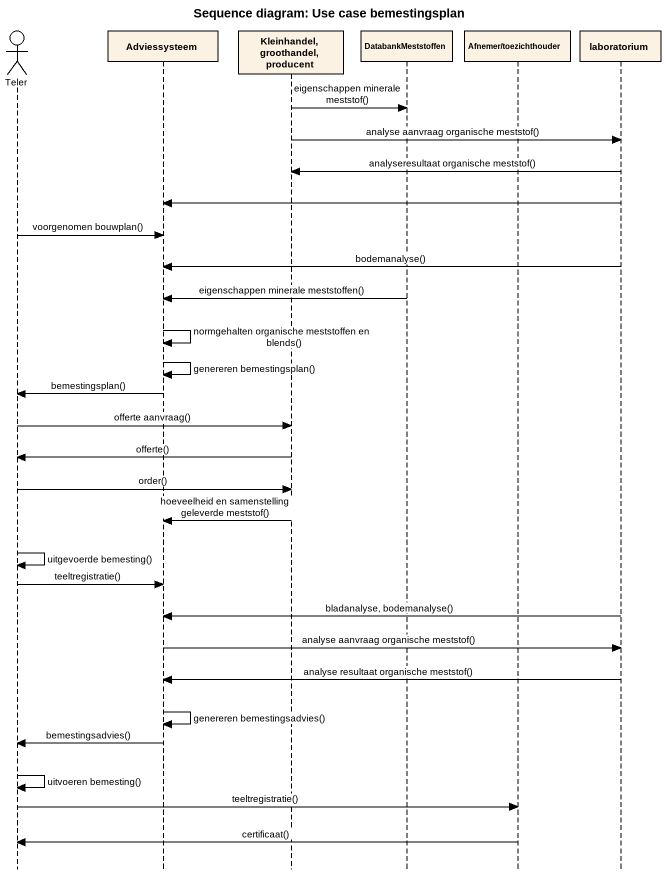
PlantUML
@startuml
title Sequence diagram: Use case bemestingsplan
hide footbox
actor Teler
participant Adviessysteem
participant "Kleinhandel, groothandel, producent" as Kleinhandel_groothandel
participant DatabankMeststoffen
participant "Afnemer/toezichthouder" as Afnemer_toezichthouder
participant laboratorium

Kleinhandel_groothandel -> DatabankMeststoffen : eigenschappen minerale meststof()
Kleinhandel_groothandel -> laboratorium : analyse aanvraag organische meststof()
laboratorium -> Kleinhandel_groothandel : analyseresultaat organische meststof()
laboratorium -> Adviessysteem
Teler -> Adviessysteem : voorgenomen bouwplan()
laboratorium -> Adviessysteem : bodemanalyse()
DatabankMeststoffen -> Adviessysteem : eigenschappen minerale meststoffen()
Adviessysteem -> Adviessysteem : normgehalten organische meststoffen en blends()
Adviessysteem -> Adviessysteem : genereren bemestingsplan()
Adviessysteem -> Teler : bemestingsplan()
Teler -> Kleinhandel_groothandel : offerte aanvraag()
Kleinhandel_groothandel -> Teler : offerte()
Teler -> Kleinhandel_groothandel : order()
Kleinhandel_groothandel -> Adviessysteem : hoeveelheid en samenstelling geleverde meststof()
Teler -> Teler : uitgevoerde bemesting()
Teler -> Adviessysteem : teeltregistratie()
laboratorium -> Adviessysteem : bladanalyse, bodemanalyse()
Adviessysteem -> laboratorium : analyse aanvraag organische meststof()
laboratorium -> Adviessysteem : analyse resultaat organische meststof()
Adviessysteem -> Adviessysteem : genereren bemestingsadvies()
Adviessysteem -> Teler : bemestingsadvies()
Teler -> Teler : uitvoeren bemesting()
Teler -> Afnemer_toezichthouder : teeltregistratie()
Afnemer_toezichthouder -> Teler : certificaat()
@enduml
